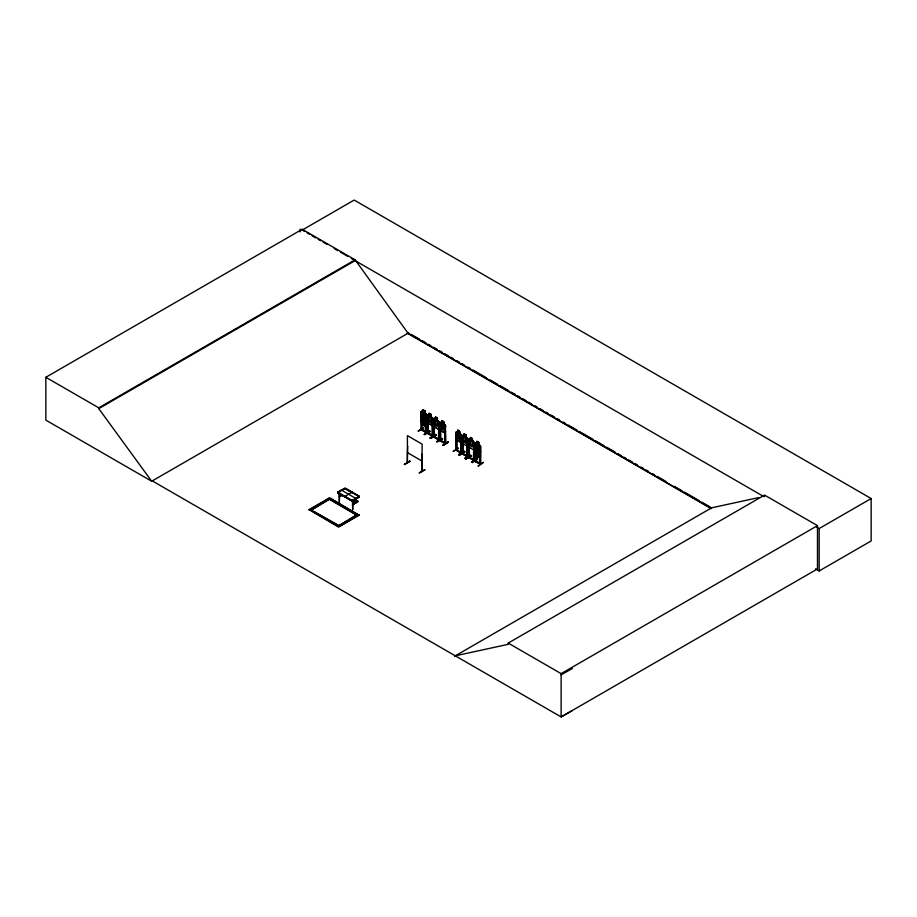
<?xml version="1.0" encoding="UTF-8"?>
<svg xmlns="http://www.w3.org/2000/svg" width="917" height="917" viewBox="0 0 917 917"><rect width="100%" height="100%" fill="white"/><g stroke="black" fill="none" stroke-linecap="round" stroke-linejoin="round"><path stroke-width="1.38" d="M404.523 464.495L410.037 461.022L404.397 464.438M337.88 492.601L337.903 492.016M337.88 492.131L338.098 493.151L352.059 501.129L359.258 497.197L359.063 496.063L345.101 488.085L337.903 492.257L352.059 500.418L359.258 496.487L345.101 488.325L337.983 492.154M339.634 492.601L339.359 502.207L339.095 492.601M352.942 500.246L352.678 509.898L352.415 500.246M352.942 500.327L351.715 500.544L337.903 492.727M359.292 496.372L359.063 496.773M352.93 503.685L353.916 500.716L357.905 501.209L352.942 504.155M432.675 423.723L432.056 425.511L432.732 423.769M439.105 427.505L438.441 429.133L434.234 426.772L433.741 424.342M439.163 427.471L438.475 429.225L434.234 426.772M467.704 444.309L467.028 446.063L462.776 443.61L462.283 441.18L462.833 443.576M474.135 448.023L473.447 449.766L469.206 447.324L468.713 444.883M445.479 431.162L444.86 432.962L440.573 430.532L440.08 428.09M420.995 415.539L421.682 413.773L426.027 416.169L426.531 418.599M421.052 415.584L421.682 413.773L425.981 416.215L426.474 424.135M425.958 421.992L426.657 420.238L426.027 421.958L421.625 419.596L421.121 417.166L421.682 419.562M480.542 451.691L479.912 453.491L480.6 451.737M430.016 431.483L424.525 434.635M430.956 438.349L436.458 434.933M459.486 455.21L464.988 452.024M465.905 458.924L471.418 455.738M442.773 438.934L437.352 441.868M472.335 462.707L477.723 459.234M421.029 429.752L426.646 432.87L426.004 413.533L426.6 414.667M421.786 412.994L421.648 430.096C420.204 426.875 428.869 433.603 426.313 432.434L426.267 415.481L426.783 415.756L426.841 432.755L421.258 429.637L421.178 411.63M475.602 460.987L474.972 460.632L475.785 460.873M475.728 444.493L475.602 461.595L475.728 452.975M479.969 464.025L480.221 446.98L479.981 464.082L480.21 463.28M480.726 464.151L480.302 463.337M456.299 450.018L455.99 431.941L456.62 431.494L461.411 435.059L461.48 453.262L455.921 450.121L456.23 449.376L456.746 450.339L456.689 433.34M456.758 450.316L456.689 437.581M456.127 449.983L461.675 453.147L461.113 435.862L460.953 452.987M432.308 435.495C419.975 429.259 434.784 435.449 432.732 436.4L432.675 418.152L430.864 416.41L431.712 417.659L431.712 421.556L430.807 422.714L429.122 421.74L428.216 419.539L429.122 413.246L430.921 414.289L430.921 416.375M432.205 436.125L432.365 419L432.583 436.343M432.916 436.286L432.365 419M433.649 436.309L434.463 436.526L433.73 436.389M433.649 436.928L439.105 440.08L439.105 421.866L434.257 418.37L433.672 418.782L434.257 437.283L434.394 425.832M439.105 421.9L439.163 440.103L438.532 439.782L438.842 439.025L439.346 440L433.73 437.008M438.532 439.782L438.796 422.714L438.635 439.839M462.179 453.17C463.28 453.113 462.088 453.388 462.707 454.075M467.177 456.666L467.338 439.541L467.888 456.826L462.202 453.823L462.225 435.609L464.151 435.976L464.082 433.787L465.893 434.83L466.684 442.109L465.779 443.255L464.082 442.281L463.188 440.091L463.188 436.194L464.082 436.011M468.621 456.849L469.229 457.205M469.435 457.067L468.851 456.735L469.057 457.789L468.862 440.424M473.516 460.3L473.768 443.255L473.527 460.357L473.757 459.566M440.458 430.016L443.92 424.032L444.814 424.548L445.479 425.637L444.837 432.973L440.641 430.486M357.676 500.946C358.146 503.502 356.197 499.02 353.847 500.877M353.389 493.254L359.258 496.727L352.059 500.888L337.983 492.819L341.239 490.48M422.966 416.57L422.038 417.728L422.038 421.625L422.966 422.829C421.235 425.121 426.382 427.815 424.686 423.78L425.614 423.597L424.686 413.636L422.966 412.684L422.966 416.582L424.686 417.533M407.171 463.039L407.664 446.098M407.469 463.211L407.412 435.655L422.107 444.137L421.912 471.544L421.66 454.408M337.983 492.624L341.239 490.01L355.934 498.493L355.934 499.203M359.189 496.831L352.415 500.327M429.122 415.332L427.253 415.069L427.276 433.317L432.641 436.366M427.918 414.702L427.311 415.137L427.838 433.569L427.964 422.118M433.741 418.748L434.314 418.335C436.744 421.132 434.945 413.636 435.541 419.184L434.647 419.356L434.647 423.253L435.541 425.442L437.237 426.416L438.131 425.27L438.131 421.373L437.237 420.158L437.352 418.003L435.483 416.994M462.283 435.678L462.879 435.254M421.511 430.05L421.063 411.607L421.705 411.148L425.981 413.59M421.121 411.664L421.705 411.148M420.995 421.144L421.648 422.244L426.531 424.193M426.6 424.158L426.004 424.582M475.006 443.106L474.983 461.32L475.006 443.106L475.648 442.647L479.866 445.123M422.897 422.863L422.84 424.995M479.912 447.702L480.485 450.098M476.783 454.396L475.98 453.124L475.98 449.227L476.909 448.069L478.64 449.032L479.557 451.198L478.64 457.514L476.783 456.494L476.909 454.328L475.614 453.686M476.783 456.494L478.697 457.468L478.64 455.417M475.671 453.651L479.9 456.116L480.485 455.692M424.754 412.902L424.812 410.782L425.614 418.049L424.686 419.207L424.686 423.092L423.769 420.765C423.046 423.482 420.972 421.304 423.367 420.055L422.129 416.983L423.734 419.814C424.56 417.029 426.577 419.172 424.135 420.49L425.282 423.516L422.966 422.141L422.038 412.169L422.966 411.848M426.118 432.606L426.267 415.481M426.783 415.756L426.084 415.584M423.814 428.079L418.106 431.15L423.505 427.907M421.591 430.073L421.786 421.476M426.027 432.079L421.843 429.546M424.101 434.406C430.314 431.173 433.225 428.617 424.353 434.566M478.628 450.694L478.64 454.614L477.711 452.264C477.035 455.038 474.834 452.711 477.31 451.554L476.095 448.413L477.688 451.313C478.284 448.447 480.668 450.683 478.078 451.989L479.236 455.015L476.909 453.64L476.909 449.743L478.64 450.705L479.557 449.548L479.557 445.651L478.64 444.436L478.754 442.281L476.851 441.295L475.992 447.565L476.909 449.754M474.983 461.32L480.542 464.334L480.6 446.132L478.754 444.367M475.006 448.7L475.579 451.095L479.969 453.457M480.542 446.166L480.519 464.369M475.579 451.095L479.923 453.365M480.783 463.635L475.602 461.159L480.164 463.463M478.078 465.939L483.419 462.363L478.296 466.065M441.845 420.731L443.725 421.74L444.516 425.11L444.516 429.007L443.599 430.153L441.902 429.19L440.997 427.001L440.997 423.104L441.902 422.932L441.902 420.697L443.725 421.74M440.55 424.032L440.045 423.746L440.607 441.031L440.745 430.99M444.837 424.525L440.664 422.084L440.022 422.531L440.057 440.779L445.536 443.839L445.479 425.591M445.456 425.648L444.802 424.56L445.536 425.603M444.974 443.519L445.169 426.439L445.731 443.725L440.229 440.561M445.673 426.726L444.974 426.554M444.917 443.049C449.513 443.977 432.09 436.721 445.536 443.22M448.379 441.834L442.9 445.387L448.413 441.879M442.945 445.353L448.413 442.12L442.968 445.387M461.618 436.148L460.919 435.976M456.551 450.006L461.423 452.608M461.618 453.044L456.219 450.018L456.001 433.168L456.494 433.454M464.311 451.244C464.816 454.385 451.244 457.262 464.357 451.302M458.844 454.798L464.598 451.714M458.913 454.798L464.392 451.6M404.386 464.472L410.002 461.308M419.298 473.08L424.926 469.917M424.8 469.573L419.31 472.736M152.36 480.932L151.763 481.287L45.85 420.135L45.85 377.288L302.197 229.284L355.12 259.832L408.042 333.238L711.042 508.178M302.197 229.284L302.197 230.075L354.18 200.066L871.15 498.539L871.15 540.95L819.168 570.959L815.454 568.804M45.85 377.288L98.772 407.836L355.12 259.832M572.346 710.537L561.124 716.934L152.291 480.898L151.683 481.242L98.772 408.627L355.12 260.623M151.683 481.242L408.638 332.894M427.826 414.656L432.732 418.152M429.122 413.384L430.921 414.289M427.78 416.57L427.276 416.284L427.838 433.569L427.46 432.48M432.858 419.287L432.171 419.115M427.803 423.069L427.311 420.628L427.803 423.069L432.113 425.477M437.352 418.003L435.541 417.097M434.2 420.284L433.707 419.997L434.257 437.283M437.294 420.124L439.037 421.9M430.382 438.108L435.884 434.887L430.371 438.074M342.282 489.873L344.379 488.669M342.282 490.114L344.379 488.91M309.132 509.554L329.673 497.736L359.051 515.228L338.511 527.046L309.132 509.554L338.511 526.518L339.588 526.427L313.878 511.583M309.132 510.081L322.475 502.413M324.927 501.003L328.595 498.355L357.985 515.847L329.822 499.593M339.405 496.326L342.041 495.065L339.496 496.876M438.635 439.22L434.257 436.836L439.346 439.381M436.503 441.639L442.063 438.429M442.303 438.601L436.801 441.811M457.858 430.256L459.543 431.231L460.449 434.532L460.449 438.429L459.543 439.575L457.858 438.601L456.953 436.412L456.953 432.515L457.858 432.205M459.6 433.282L459.658 431.162L457.789 430.153L457.858 432.343M460.77 433.959L461.411 435.059M455.99 437.535L456.528 439.942L460.85 442.349L461.354 440.618L460.77 442.395L456.655 439.862L456.104 437.524M462.225 435.609L462.271 453.846L467.704 456.941L467.647 438.693L465.836 436.95L465.893 434.83M462.443 436.721L462.798 454.11M357.768 501.897L352.747 504.545L357.768 501.358M352.747 504.545L357.538 501.759M470.513 439.587L470.455 437.535L472.324 438.544L473.103 445.811L472.198 446.957L470.513 445.983L469.607 443.794L470.513 437.501M467.83 439.828L467.143 439.656M472.266 438.578L470.455 437.535M472.324 440.63L474.066 442.441L474.123 460.655L468.621 457.468L468.713 439.289L470.581 439.69M473.436 441.341L474.135 442.407L474.032 460.621M347.119 520.879L338.545 525.831L356.908 514.701L349.56 519.469M339.611 526.45L359.051 514.701M467.085 456.586L467.338 439.541M467.532 456.288L467.555 456.895M465.045 458.122L470.857 455.451L465.079 458.168M465.343 458.615L470.845 455.428M465.962 459.004L471.464 455.474L465.962 458.649M474.032 460.002L469.229 457.377L473.711 459.749M471.464 461.836L477.012 458.706M471.51 462.122L477.276 459.142M454.694 656.182L711.649 507.823L758.989 497.53M455.291 655.827L508.213 644.319L508.213 643.092L764.56 495.088L817.483 525.636L817.483 568.93L561.124 716.934L561.124 673.64L817.483 525.636M764.56 496.315L763.964 496.67L351.429 258.491M816.715 527.126L819.168 528.547L871.15 498.539M561.124 674.878L572.346 668.482M339.485 495.925L341.972 494.997M342.075 495.295L339.554 496.108M475.166 461.136L480.726 464.197M440.183 439.942L440.71 440.217M445.203 442.785L445.467 443.839M427.414 433.111L432.308 435.93M433.844 436.194L434.394 437.065M467.28 455.852L462.798 453.674L467.704 456.322M421.27 429.053L421.648 429.477M475.224 460.552L475.522 461.606M440.515 440.378L439.988 440.057L440.515 440.997M440.332 440.618L440.149 422.554M445.169 443.404L445.169 432.102M427.941 432.755L427.219 432.595L427.838 432.95M423.734 427.987L418.427 430.967M421.946 471.246L422.129 470.742M345.285 488.601L352.254 492.601M424.812 410.782L422.909 409.796L422.966 411.985M422.966 409.899L424.686 410.85M475.591 442.693L476.978 443.45L476.978 441.364M479.969 447.668L475.568 445.318L479.923 447.714M478.571 455.313L479.958 456.081M422.897 424.949L424.743 425.969M421.66 471.372L421.854 454.305M458.489 448.241L453.262 451.302M458.466 448.264L453.296 451.29M302.197 230.075L304.662 231.497M307.126 232.918L309.591 234.339M312.044 235.761L315.735 237.893M318.199 239.314L320.663 240.735M323.128 242.157L326.819 244.289M334.201 248.553L337.892 250.685M340.356 252.106L347.738 256.359M411.114 334.315L419.768 339.313M422.244 340.746L425.958 342.889M428.422 344.311L430.898 345.743M433.374 347.165L437.088 349.308M439.564 350.741L442.028 352.174M444.504 353.595L448.218 355.739M450.694 357.172L453.158 358.593M456.872 360.736L459.348 362.169M461.824 363.59L464.289 365.023M468.002 367.167L470.478 368.588M472.954 370.021L486.56 377.873M490.263 380.016L497.69 384.303M500.155 385.725L508.82 390.722M511.285 392.155L514.999 394.299M517.475 395.72L519.95 397.153M522.426 398.586L526.129 400.718M528.605 402.15L531.081 403.583M534.783 405.715L537.259 407.148M539.735 408.581L543.449 410.724M545.924 412.146L548.389 413.578M550.865 415L554.579 417.143M557.055 418.576L559.519 419.997M563.233 422.141L565.709 423.574M568.185 424.995L576.839 429.993M579.315 431.426L592.921 439.277M595.385 440.71L604.051 445.708M606.515 447.129L615.181 452.138M617.645 453.56L621.359 455.703M623.835 457.136L626.311 458.557M628.787 459.99L632.489 462.134M634.965 463.555L637.441 464.988M641.143 467.131L643.619 468.553M646.095 469.985L648.571 471.407M652.285 473.55L654.749 474.983M657.225 476.404L665.88 481.414M674.545 486.411L681.961 490.687M684.437 492.12L699.281 500.682M701.746 502.115L710.411 507.112M407.228 333.123L711.225 508.637M464.025 433.821L465.836 434.864M462.821 435.288L466.982 437.684M469.252 438.991L473.413 441.398M438.796 422.714L439.289 423.001L438.601 422.817M473.768 443.255L474.261 443.541L473.573 443.37M427.918 422.989L432.067 425.385M430.073 431.575L429.523 431.185M436.194 435.105L430.99 438.108M464.736 451.932L459.532 454.935M407.412 452.62L422.107 461.102M346.58 489.563L352.254 492.842L352.254 492.131L344.907 496.372L344.907 497.083M330.888 498.974L359.051 515.228M339.611 525.922L310.233 509.485M508.213 643.092L561.124 673.64M474.261 459.818L474.318 460.54L468.851 457.354L468.77 439.346M470.604 455.268L465.079 458.408M352.999 499.937L353.985 501.026M421.109 421.121L421.728 422.152M457.526 432.079L460.93 441.971M440.149 428.113L440.687 430.44M819.168 528.547L819.168 570.959M478.754 442.281L478.697 444.401M478.64 449.032L478.64 445.135L476.909 444.183L476.909 448.081M469.366 446.373L469.424 457.709M467.578 438.727L467.578 444.298M462.936 442.659L462.993 454.007M461.113 435.862L461.205 452.849M457.915 430.222L457.915 432.308M443.656 421.774L443.599 423.895M433.798 418.805L433.901 436.847M432.618 418.186L432.618 423.757M430.864 414.324L430.807 416.444M300.123 229.124L300.123 231.932M98.772 407.836L98.772 408.627M445.444 431.265L444.814 432.984L445.479 431.242M475.636 445.272L474.937 447.038L475.671 445.375M474.995 452.608L475.591 453.743L474.995 452.608M435.621 434.452L430.073 437.936L435.621 434.452M329.673 498.974L311.299 510.104L329.673 498.974M424.376 411.034L423.276 410.415L424.376 411.733L424.376 411.034M478.33 442.533L477.218 441.914L478.33 443.232L478.33 442.533M424.686 419.195L422.966 418.244L424.686 419.207M424.376 424.651L423.264 424.044L424.376 425.35L424.376 424.651M478.33 456.162L477.218 455.543L478.33 456.849L478.33 456.162M443.301 421.98L442.212 421.362L443.301 422.68L443.301 421.98M443.599 424.594L441.902 423.62L441.902 427.517L443.599 428.491L443.599 424.594M430.509 414.53L429.42 413.911L430.509 415.229L430.509 414.53M436.928 418.244L435.85 417.613L436.928 418.943L436.928 418.244M459.245 431.403L458.156 430.784L459.245 432.102L459.245 431.403M465.469 435.082L464.392 434.452L465.469 435.77L465.469 435.082M471.9 438.785L470.822 438.166L471.9 439.484L471.9 438.785M430.807 417.143L429.122 416.169L429.122 420.066L430.807 421.041L430.807 417.143M437.237 420.857L435.541 419.883L435.541 423.78L437.237 424.754L437.237 420.857M459.543 434.016L457.858 433.042L457.858 436.939L459.543 437.913L459.543 434.016M465.779 437.684L464.082 436.71L464.082 440.607L465.779 441.581L465.779 437.684M472.198 441.398L470.513 440.424L470.513 444.321L472.198 445.295L472.198 441.398M355.36 502.757L355.36 502.757"/></g></svg>
